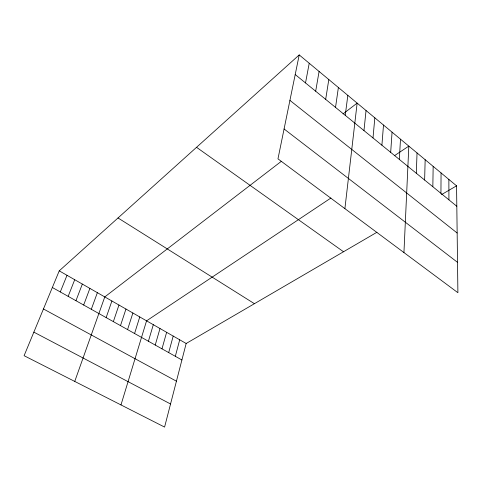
<?xml version="1.0" encoding="UTF-8"?>
<svg xmlns="http://www.w3.org/2000/svg" width="482" height="482" viewBox="0 0 482 482"><rect width="100%" height="100%" fill="white"/><g stroke="black" fill="none" stroke-linecap="round" stroke-linejoin="round"><path stroke-width="0.72" d="M440.94 193.336L441.06 172.936M432.842 186.733L433.155 166.362M424.636 180.045L425.154 159.699M416.321 173.267L417.038 152.951M403.94 252.562L408.82 146.112L394.366 155.746M399.349 159.428L400.494 139.184M390.685 152.366L392.059 132.164M381.907 145.209L383.503 125.049M373.002 137.948L374.833 117.837M363.97 130.592L366.043 110.523M344.901 208.64L357.138 103.112L343.051 113.927M345.245 115.325L347.829 95.364M335.532 107.408L338.388 87.507M325.675 99.37L328.808 79.542M315.674 91.219L319.09 71.45M305.516 82.94L309.227 63.244M299.22 54.918L277.969 158.849L457.9 292.713L456.562 185.835L299.22 54.918L59.238 270.854L24.1 355.698L164.585 427.082L186.166 343.491L376.924 232.27M175.328 356.306L179.708 339.798M168.688 352.595L173.201 336.068M161.988 348.841L166.627 332.309M155.228 345.064L160 328.519M148.408 341.244L153.312 324.693M120.976 404.922L146.564 320.831L330.905 198.024M134.58 333.508L139.756 316.933M127.567 329.586L132.887 313.005M120.494 325.627L125.959 309.034M113.354 321.633L118.964 305.034M106.148 317.602L111.902 300.991M74.74 381.431L104.781 296.918L281.331 161.325M91.303 309.299L97.37 292.676M83.663 305.028L89.893 288.393M75.951 300.708L82.338 284.073M68.161 296.352L74.716 279.711M60.292 291.947L67.016 275.306M441.512 194.614L456.562 185.835M33.861 332.14L170.55 403.988M43.452 308.974L176.43 381.196M52.345 287.501L181.907 359.988M59.238 270.854L186.166 343.491M118.018 217.966L254.43 303.69M196.536 147.311L343.527 251.743M284.079 128.971L457.52 262.347M289.923 100.377L457.153 233.017M295.207 74.535L456.816 206.278M448.863 179.425L448.929 199.849"/></g></svg>
